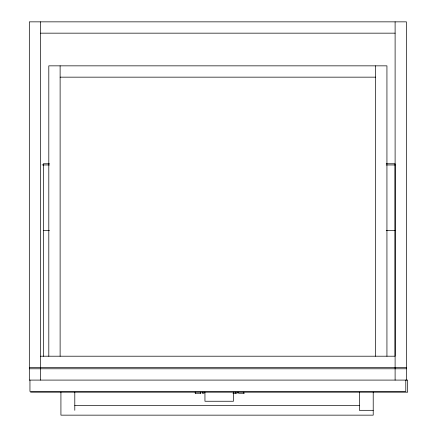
<?xml version="1.0" encoding="UTF-8"?>
<svg xmlns="http://www.w3.org/2000/svg" width="437" height="437" viewBox="0 0 437 437"><rect width="100%" height="100%" fill="white"/><g stroke="black" fill="none" stroke-linecap="round" stroke-linejoin="round"><path stroke-width="0.66" d="M40.636 33.163L395.108 33.163M60.12 77.158L375.623 77.158M49.468 163.755L43.334 163.755L43.334 356.297M386.215 163.755L395.075 163.755L395.075 356.204L40.636 356.21M42.061 164.902L43.427 164.902M43.334 164.962L49.468 164.962M386.215 164.962L395.075 164.962M43.334 230.621L49.468 230.621M386.215 230.621L395.075 230.621M29.323 367.522L406.421 367.522M29.323 368.779L406.421 368.779M30.579 392.18L407.677 392.18L407.677 380.092L29.323 380.092L29.323 21.85L406.421 21.85L406.421 380.092M200.927 393.24L195.197 393.24L195.197 392.18M232.932 393.24L237.138 393.24L237.138 392.18M244.25 393.24L238.52 393.24L238.52 392.18M74.798 405.476L359.334 405.476M373.214 410.316L359.334 410.316L359.334 392.18M405.793 380.092L405.793 391.405L29.951 391.405L29.951 380.092M395.108 21.85L395.108 380.092M386.936 356.231L386.936 65.845L48.807 65.845L48.807 356.231M375.623 65.845L375.623 356.231M373.214 392.18L373.214 415.15L60.923 415.15L60.923 392.18M243.824 392.18L243.824 393.24M235.576 392.18L235.576 393.24M233.467 392.18L233.467 401.248L204.948 401.248L204.948 392.18M204.079 392.18L204.079 393.24L202.309 393.24L202.309 392.18M200.501 392.18L200.501 393.24M195.503 392.18L195.503 393.24M74.798 392.18L74.798 410.316M60.12 65.845L60.12 356.231M40.636 21.85L40.636 380.092"/></g></svg>
